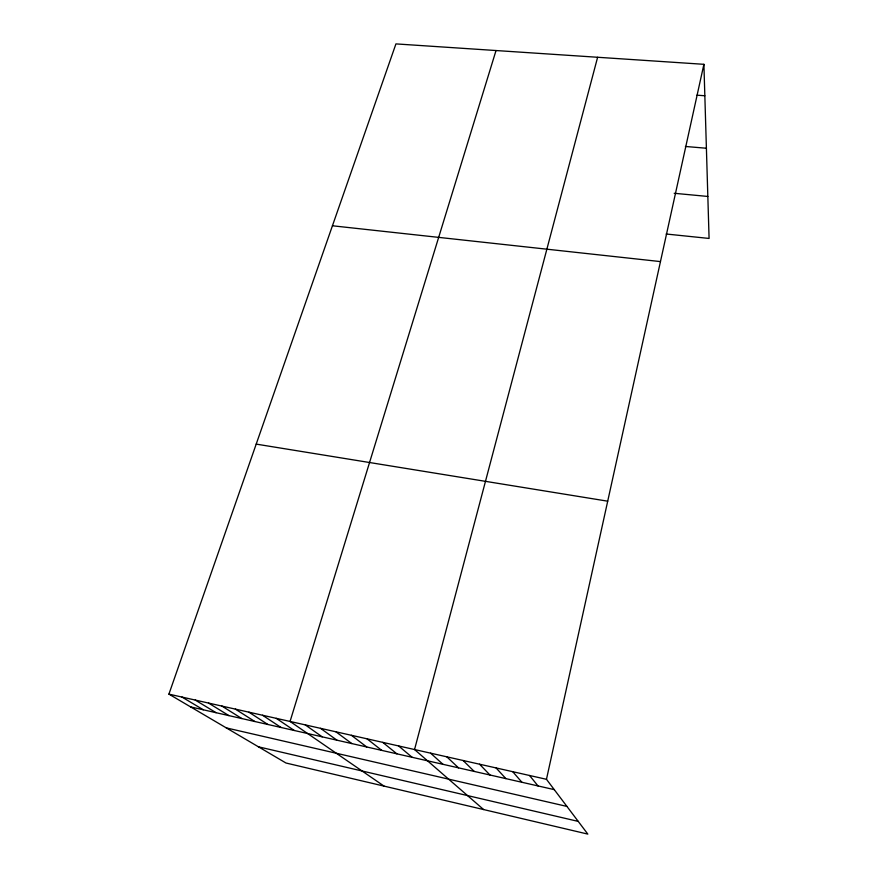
<?xml version="1.0" encoding="UTF-8"?>
<svg xmlns="http://www.w3.org/2000/svg" width="878" height="878" viewBox="0 0 878 878"><rect width="100%" height="100%" fill="white"/><g stroke="black" fill="none" stroke-linecap="round" stroke-linejoin="round"><path stroke-width="1.32" d="M546.467 779.302L703.904 64.313L395.934 43.9L168.916 694.125L285.976 763.015L587.821 834.1L546.467 779.302L168.916 694.125M597.622 57.268L414.548 749.538L483.624 809.56M496.026 50.54L290.058 721.453L384.048 786.106M696.967 95.186L704.836 95.757M685.4 146.472L706.406 148.239M674.183 193.281L707.833 196.452M666.15 234.009L709.084 238.443L703.904 64.313M332.433 225.778L660.465 261.589M256.2 444.114L607.708 501.184M190.636 706.911L554.259 789.629M226.304 727.895L566.936 806.421M258.45 746.816L578.24 821.402M182.042 697.088L203.312 709.786M195.245 700.062L216.065 712.695M208.525 703.058L228.906 715.614M221.904 706.077L241.812 718.544M235.359 709.117L254.807 721.507M248.902 712.168L267.878 724.482M262.533 715.241L281.037 727.467M276.252 718.336L294.262 730.485M305.237 724.877L322.215 736.84M320.514 728.323L336.943 740.187M335.912 731.802L351.782 743.567M351.409 735.303L366.708 746.958M367.026 738.826L381.754 750.383M382.753 742.371L396.889 753.829M398.59 745.938L412.133 757.297M430.615 753.17L442.951 764.299M446.803 756.825L458.514 767.844M463.112 760.502L474.197 771.411M479.542 764.2L489.979 775M496.081 767.943L505.882 778.621M512.752 771.696L521.894 782.265M529.544 775.483L538.016 785.931"/></g></svg>
